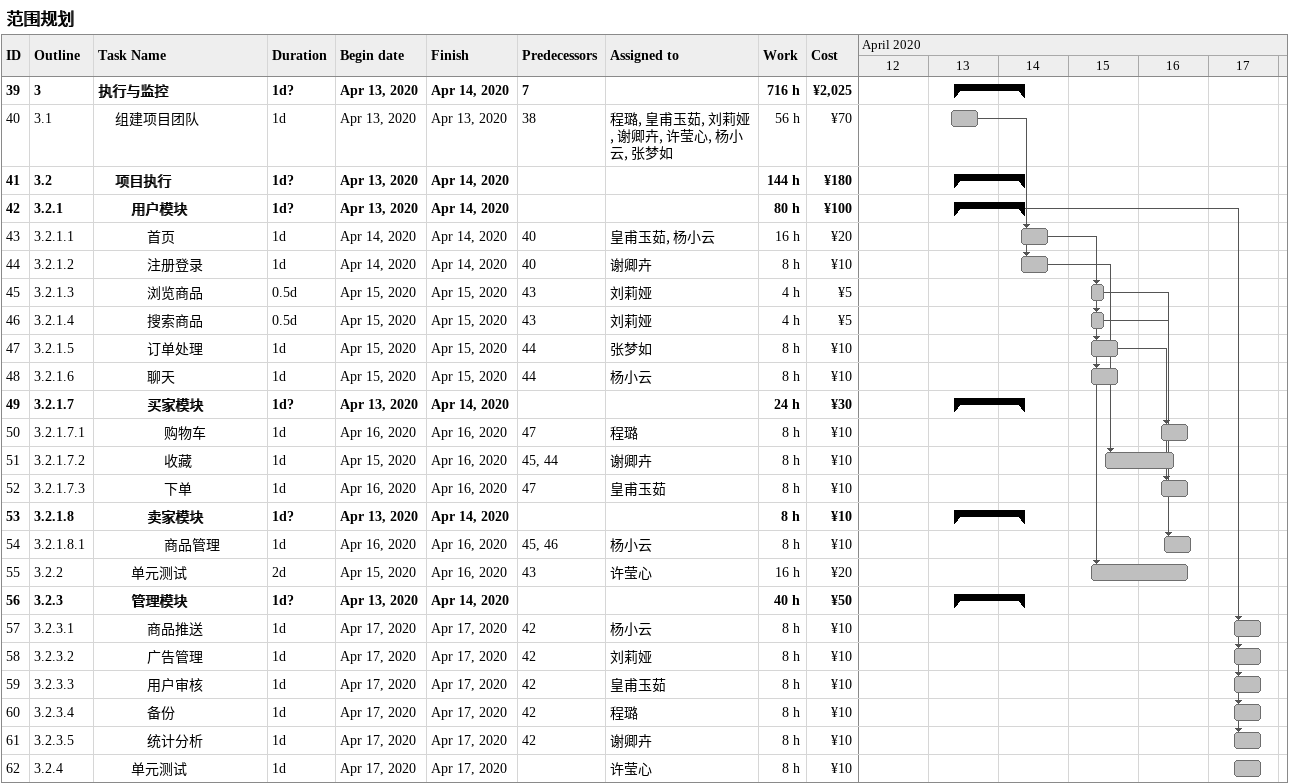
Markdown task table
范围规划

| ID | WBS | Task | Duration | Start | Finish | Predecessors | Resources | Work (h) | Cost (¥) |
|---|---|---|---|---|---|---|---|---|---|
| 39 | 3 | **执行与监控** | 1d? | 2020-04-13 | 2020-04-14 | 7 |  | 716 | 2025 |
| 40 | 3.1 | 组建项目团队 | 1d | 2020-04-13 | 2020-04-13 | 38 | 程璐, 皇甫玉茹, 刘莉娅, 谢卿卉, 许莹心, 杨小云, 张梦如 | 56 | 70 |
| 41 | 3.2 | **项目执行** | 1d? | 2020-04-13 | 2020-04-14 |  |  | 144 | 180 |
| 42 | 3.2.1 | **用户模块** | 1d? | 2020-04-13 | 2020-04-14 |  |  | 80 | 100 |
| 43 | 3.2.1.1 | 首页 | 1d | 2020-04-14 | 2020-04-14 | 40 | 皇甫玉茹, 杨小云 | 16 | 20 |
| 44 | 3.2.1.2 | 注册登录 | 1d | 2020-04-14 | 2020-04-14 | 40 | 谢卿卉 | 8 | 10 |
| 45 | 3.2.1.3 | 浏览商品 | 0.5d | 2020-04-15 | 2020-04-15 | 43 | 刘莉娅 | 4 | 5 |
| 46 | 3.2.1.4 | 搜索商品 | 0.5d | 2020-04-15 | 2020-04-15 | 43 | 刘莉娅 | 4 | 5 |
| 47 | 3.2.1.5 | 订单处理 | 1d | 2020-04-15 | 2020-04-15 | 44 | 张梦如 | 8 | 10 |
| 48 | 3.2.1.6 | 聊天 | 1d | 2020-04-15 | 2020-04-15 | 44 | 杨小云 | 8 | 10 |
| 49 | 3.2.1.7 | **买家模块** | 1d? | 2020-04-13 | 2020-04-14 |  |  | 24 | 30 |
| 50 | 3.2.1.7.1 | 购物车 | 1d | 2020-04-16 | 2020-04-16 | 47 | 程璐 | 8 | 10 |
| 51 | 3.2.1.7.2 | 收藏 | 1d | 2020-04-15 | 2020-04-16 | 45, 44 | 谢卿卉 | 8 | 10 |
| 52 | 3.2.1.7.3 | 下单 | 1d | 2020-04-16 | 2020-04-16 | 47 | 皇甫玉茹 | 8 | 10 |
| 53 | 3.2.1.8 | **卖家模块** | 1d? | 2020-04-13 | 2020-04-14 |  |  | 8 | 10 |
| 54 | 3.2.1.8.1 | 商品管理 | 1d | 2020-04-16 | 2020-04-16 | 45, 46 | 杨小云 | 8 | 10 |
| 55 | 3.2.2 | 单元测试 | 2d | 2020-04-15 | 2020-04-16 | 43 | 许莹心 | 16 | 20 |
| 56 | 3.2.3 | **管理模块** | 1d? | 2020-04-13 | 2020-04-14 |  |  | 40 | 50 |
| 57 | 3.2.3.1 | 商品推送 | 1d | 2020-04-17 | 2020-04-17 | 42 | 杨小云 | 8 | 10 |
| 58 | 3.2.3.2 | 广告管理 | 1d | 2020-04-17 | 2020-04-17 | 42 | 刘莉娅 | 8 | 10 |
| 59 | 3.2.3.3 | 用户审核 | 1d | 2020-04-17 | 2020-04-17 | 42 | 皇甫玉茹 | 8 | 10 |
| 60 | 3.2.3.4 | 备份 | 1d | 2020-04-17 | 2020-04-17 | 42 | 程璐 | 8 | 10 |
| 61 | 3.2.3.5 | 统计分析 | 1d | 2020-04-17 | 2020-04-17 | 42 | 谢卿卉 | 8 | 10 |
| 62 | 3.2.4 | 单元测试 | 1d | 2020-04-17 | 2020-04-17 |  | 许莹心 | 8 | 10 |
